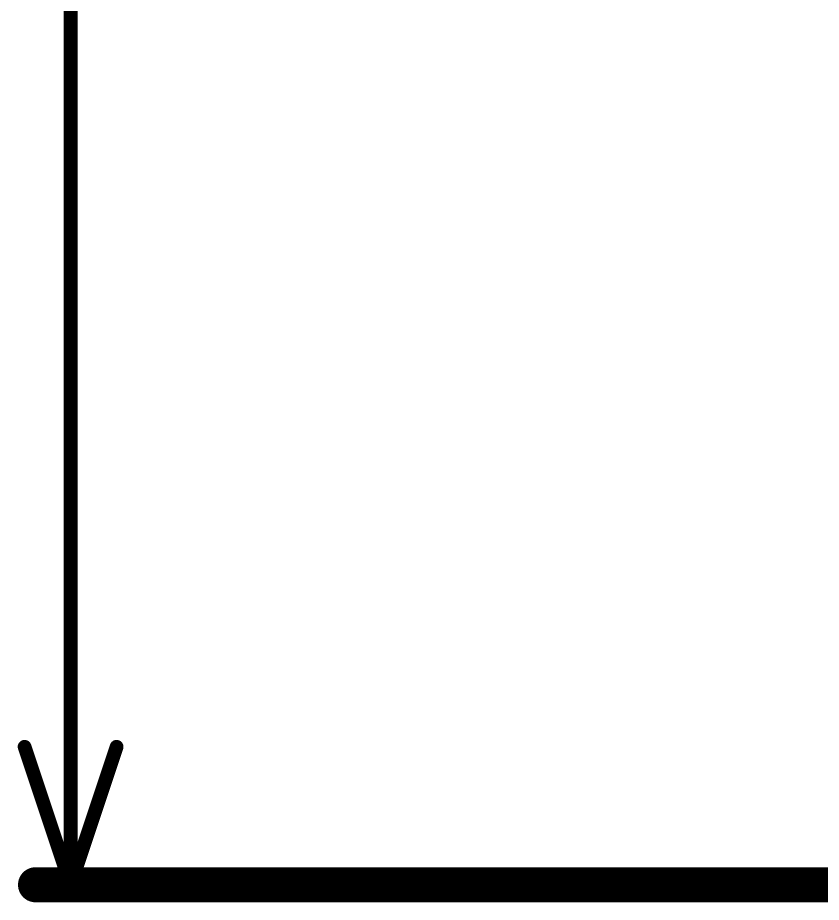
# Model space of a CAD drawing. Header units: millimetres. Extents: x 3.1 to 4.26, y 1.5 to 2.82.
# Drawn here: x 3.1046 to 3.3339, y 1.625 to 1.8774 of the extents above; entities that cross this region are included whole.
import ezdxf

# ---------------------------------------------------------------- set-up
doc = ezdxf.new("R2010")
doc.units = ezdxf.units.MM
doc.header["$MEASUREMENT"] = 0
doc.layers.add('Mechanical13', color=56, linetype='Continuous')

msp = doc.modelspace()

# ---------------------------------------------------------------- linework, layer by layer
at = {"layer": 'Mechanical13'}
for points, const_width in [([(3.11969, 1.62999), (3.11969, 1.90315)], 0.00394), ([(3.10656, 1.66936), (3.11969, 1.62999)], 0.00394), ([(3.11969, 1.62999), (3.13281, 1.66936)], 0.00394), ([(3.10968, 1.62999), (3.37123, 1.62999)], 0.01)]:
    msp.add_lwpolyline(points, dxfattribs=dict(at, const_width=const_width))
for points, const_width in [([(3.10558, 1.66936, 1), (3.10755, 1.66936, 1)], 0.00197), ([(3.13182, 1.66936, 1), (3.13379, 1.66936, 1)], 0.00197), ([(3.10718, 1.62999, 1), (3.11219, 1.62999, 1)], 0.005), ([(3.1187, 1.62999, 1), (3.12067, 1.62999, 1)], 0.00197), ([(3.1187, 1.62999, 1), (3.12067, 1.62999, 1)], 0.00197), ([(3.1187, 1.62999, 1), (3.12067, 1.62999, 1)], 0.00197)]:
    msp.add_lwpolyline(points, format="xyb", close=True, dxfattribs=dict(at, const_width=const_width))

doc.saveas('drawing.dxf')
